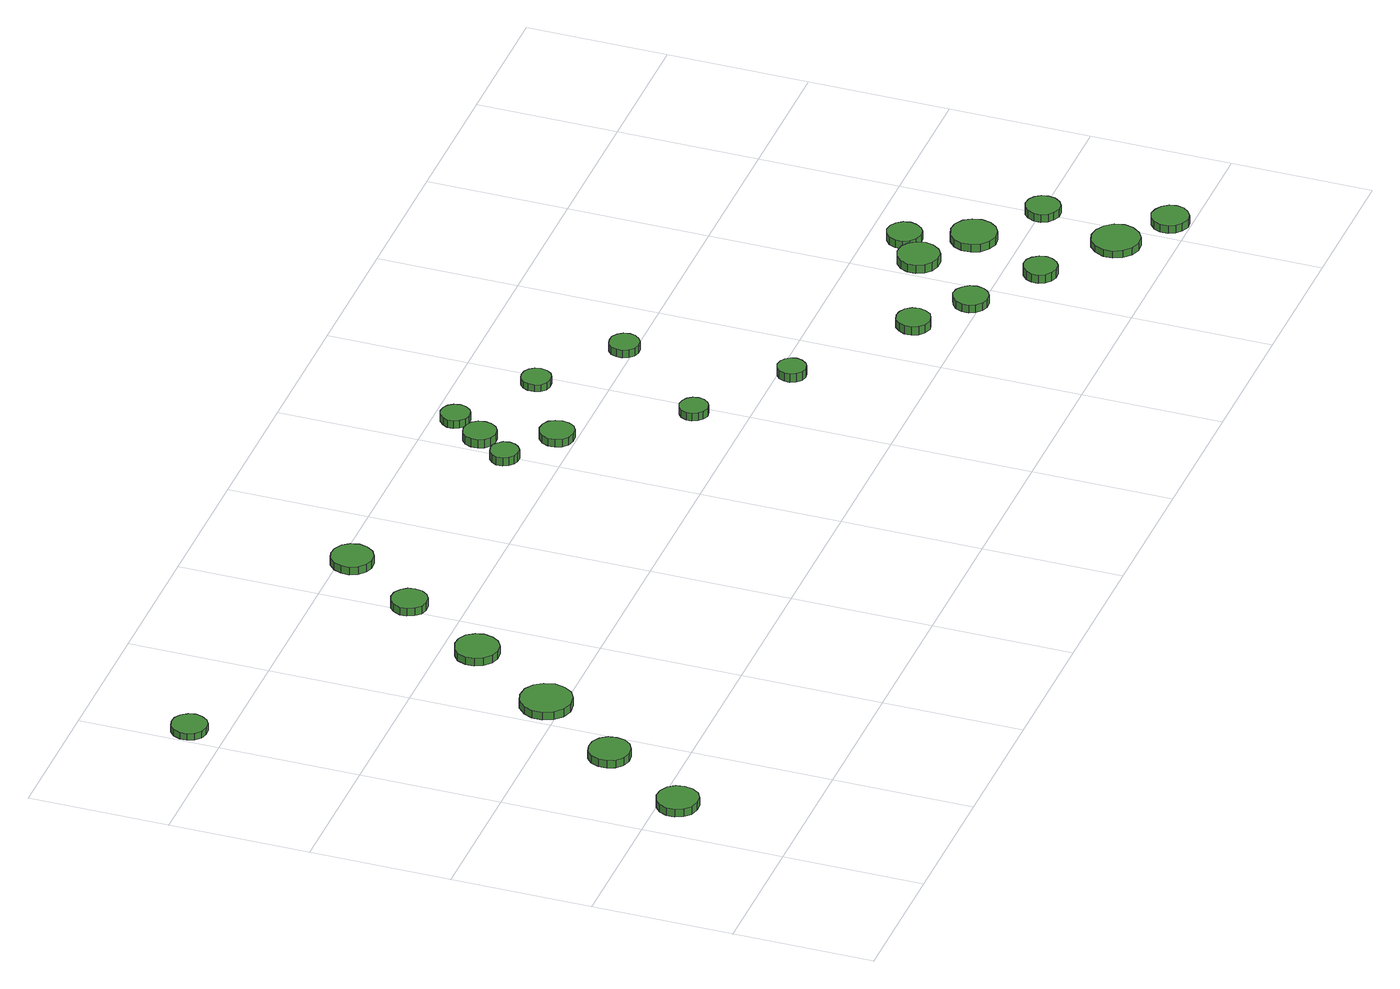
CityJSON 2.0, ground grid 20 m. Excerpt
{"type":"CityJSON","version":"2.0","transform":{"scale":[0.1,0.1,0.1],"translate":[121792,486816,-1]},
"CityObjects":{
"tree1":{"type":"SolitaryVegetationObject","attributes":{"function":"something"},"geometry":[{"type":"MultiSurface","lod":"1","boundaries":[[[0,1,2,3,4,5,6,7,8,9,10,11,12,13,14]],[[15,16,17,18,19,20,21,22,23,24,25,26,27,28,29]],[[0,29,28,1]],[[1,28,27,2]],[[2,27,26,3]],[[3,26,25,4]],[[4,25,24,5]],[[5,24,23,6]],[[6,23,22,7]],[[7,22,21,8]],[[8,21,20,9]],[[9,20,19,10]],[[10,19,18,11]],[[11,18,17,12]],[[12,17,16,13]],[[13,16,15,14]],[[14,15,29,0]]]}]},
"tree2":{"type":"SolitaryVegetationObject","attributes":{"function":"something"},"geometry":[{"type":"MultiSurface","lod":"1","boundaries":[[[30,31,32,33,34,35,36,37,38,39,40,41,42,43,44]],[[45,46,47,48,49,50,51,52,53,54,55,56,57,58,59]],[[30,59,58,31]],[[31,58,57,32]],[[32,57,56,33]],[[33,56,55,34]],[[34,55,54,35]],[[35,54,53,36]],[[36,53,52,37]],[[37,52,51,38]],[[38,51,50,39]],[[39,50,49,40]],[[40,49,48,41]],[[41,48,47,42]],[[42,47,46,43]],[[43,46,45,44]],[[44,45,59,30]]]}]},
"tree3":{"type":"SolitaryVegetationObject","attributes":{"function":"something"},"geometry":[{"type":"MultiSurface","lod":"1","boundaries":[[[60,61,62,63,64,65,66,67,68,69,70,71,72,73,74]],[[75,76,77,78,79,80,81,82,83,84,85,86,87,88,89]],[[60,89,88,61]],[[61,88,87,62]],[[62,87,86,63]],[[63,86,85,64]],[[64,85,84,65]],[[65,84,83,66]],[[66,83,82,67]],[[67,82,81,68]],[[68,81,80,69]],[[69,80,79,70]],[[70,79,78,71]],[[71,78,77,72]],[[72,77,76,73]],[[73,76,75,74]],[[74,75,89,60]]]}]},
"tree4":{"type":"SolitaryVegetationObject","attributes":{"function":"something"},"geometry":[{"type":"MultiSurface","lod":"1","boundaries":[[[90,91,92,93,94,95,96,97,98,99,100,101,102,103,104]],[[105,106,107,108,109,110,111,112,113,114,115,116,117,118,119]],[[90,119,118,91]],[[91,118,117,92]],[[92,117,116,93]],[[93,116,115,94]],[[94,115,114,95]],[[95,114,113,96]],[[96,113,112,97]],[[97,112,111,98]],[[98,111,110,99]],[[99,110,109,100]],[[100,109,108,101]],[[101,108,107,102]],[[102,107,106,103]],[[103,106,105,104]],[[104,105,119,90]]]}]},
"tree5":{"type":"SolitaryVegetationObject","attributes":{"function":"something"},"geometry":[{"type":"MultiSurface","lod":"1","boundaries":[[[120,121,122,123,124,125,126,127,128,129,130,131,132,133,134]],[[135,136,137,138,139,140,141,142,143,144,145,146,147,148,149]],[[120,149,148,121]],[[121,148,147,122]],[[122,147,146,123]],[[123,146,145,124]],[[124,145,144,125]],[[125,144,143,126]],[[126,143,142,127]],[[127,142,141,128]],[[128,141,140,129]],[[129,140,139,130]],[[130,139,138,131]],[[131,138,137,132]],[[132,137,136,133]],[[133,136,135,134]],[[134,135,149,120]]]}]},
"tree6":{"type":"SolitaryVegetationObject","attributes":{"function":"something"},"geometry":[{"type":"MultiSurface","lod":"1","boundaries":[[[150,151,152,153,154,155,156,157,158,159,160,161,162,163,164]],[[165,166,167,168,169,170,171,172,173,174,175,176,177,178,179]],[[150,179,178,151]],[[151,178,177,152]],[[152,177,176,153]],[[153,176,175,154]],[[154,175,174,155]],[[155,174,173,156]],[[156,173,172,157]],[[157,172,171,158]],[[158,171,170,159]],[[159,170,169,160]],[[160,169,168,161]],[[161,168,167,162]],[[162,167,166,163]],[[163,166,165,164]],[[164,165,179,150]]]}]},
"tree7":{"type":"SolitaryVegetationObject","attributes":{"function":"something"},"geometry":[{"type":"MultiSurface","lod":"1","boundaries":[[[180,181,182,183,184,185,186,187,188,189,190,191,192,193,194]],[[195,196,197,198,199,200,201,202,203,204,205,206,207,208,209]],[[180,209,208,181]],[[181,208,207,182]],[[182,207,206,183]],[[183,206,205,184]],[[184,205,204,185]],[[185,204,203,186]],[[186,203,202,187]],[[187,202,201,188]],[[188,201,200,189]],[[189,200,199,190]],[[190,199,198,191]],[[191,198,197,192]],[[192,197,196,193]],[[193,196,195,194]],[[194,195,209,180]]]}]},
"tree8":{"type":"SolitaryVegetationObject","attributes":{"function":"something"},"geometry":[{"type":"MultiSurface","lod":"1","boundaries":[[[210,211,212,213,214,215,216,217,218,219,220,221,222,223,224]],[[225,226,227,228,229,230,231,232,233,234,235,236,237,238,239]],[[210,239,238,211]],[[211,238,237,212]],[[212,237,236,213]],[[213,236,235,214]],[[214,235,234,215]],[[215,234,233,216]],[[216,233,232,217]],[[217,232,231,218]],[[218,231,230,219]],[[219,230,229,220]],[[220,229,228,221]],[[221,228,227,222]],[[222,227,226,223]],[[223,226,225,224]],[[224,225,239,210]]]}]},
"tree9":{"type":"SolitaryVegetationObject","attributes":{"function":"something"},"geometry":[{"type":"MultiSurface","lod":"1","boundaries":[[[240,241,242,243,244,245,246,247,248,249,250,251,252,253,254]],[[255,256,257,258,259,260,261,262,263,264,265,266,267,268,269]],[[240,269,268,241]],[[241,268,267,242]],[[242,267,266,243]],[[243,266,265,244]],[[244,265,264,245]],[[245,264,263,246]],[[246,263,262,247]],[[247,262,261,248]],[[248,261,260,249]],[[249,260,259,250]],[[250,259,258,251]],[[251,258,257,252]],[[252,257,256,253]],[[253,256,255,254]],[[254,255,269,240]]]}]},
"tree10":{"type":"SolitaryVegetationObject","attributes":{"function":"something"},"geometry":[{"type":"MultiSurface","lod":"1","boundaries":[[[270,271,272,273,274,275,276,277,278,279,280,281,282,283,284]],[[285,286,287,288,289,290,291,292,293,294,295,296,297,298,299]],[[270,299,298,271]],[[271,298,297,272]],[[272,297,296,273]],[[273,296,295,274]],[[274,295,294,275]],[[275,294,293,276]],[[276,293,292,277]],[[277,292,291,278]],[[278,291,290,279]],[[279,290,289,280]],[[280,289,288,281]],[[281,288,287,282]],[[282,287,286,283]],[[283,286,285,284]],[[284,285,299,270]]]}]},
"tree11":{"type":"SolitaryVegetationObject","attributes":{"function":"something"},"geometry":[{"type":"MultiSurface","lod":"1","boundaries":[[[300,301,302,303,304,305,306,307,308,309,310,311,312,313,314]],[[315,316,317,318,319,320,321,322,323,324,325,326,327,328,329]],[[300,329,328,301]],[[301,328,327,302]],[[302,327,326,303]],[[303,326,325,304]],[[304,325,324,305]],[[305,324,323,306]],[[306,323,322,307]],[[307,322,321,308]],[[308,321,320,309]],[[309,320,319,310]],[[310,319,318,311]],[[311,318,317,312]],[[312,317,316,313]],[[313,316,315,314]],[[314,315,329,300]]]}]},
"tree12":{"type":"SolitaryVegetationObject","attributes":{"function":"something"},"geometry":[{"type":"MultiSurface","lod":"1","boundaries":[[[330,331,332,333,334,335,336,337,338,339,340,341,342,343,344]],[[345,346,347,348,349,350,351,352,353,354,355,356,357,358,359]],[[330,359,358,331]],[[331,358,357,332]],[[332,357,356,333]],[[333,356,355,334]],[[334,355,354,335]],[[335,354,353,336]],[[336,353,352,337]],[[337,352,351,338]],[[338,351,350,339]],[[339,350,349,340]],[[340,349,348,341]],[[341,348,347,342]],[[342,347,346,343]],[[343,346,345,344]],[[344,345,359,330]]]}]},
"tree13":{"type":"SolitaryVegetationObject","attributes":{"function":"something"},"geometry":[{"type":"MultiSurface","lod":"1","boundaries":[[[360,361,362,363,364,365,366,367,368,369,370,371,372,373,374]],[[375,376,377,378,379,380,381,382,383,384,385,386,387,388,389]],[[360,389,388,361]],[[361,388,387,362]],[[362,387,386,363]],[[363,386,385,364]],[[364,385,384,365]],[[365,384,383,366]],[[366,383,382,367]],[[367,382,381,368]],[[368,381,380,369]],[[369,380,379,370]],[[370,379,378,371]],[[371,378,377,372]],[[372,377,376,373]],[[373,376,375,374]],[[374,375,389,360]]]}]},
"tree14":{"type":"SolitaryVegetationObject","attributes":{"function":"something"},"geometry":[{"type":"MultiSurface","lod":"1","boundaries":[[[390,391,392,393,394,395,396,397,398,399,400,401,402,403,404]],[[405,406,407,408,409,410,411,412,413,414,415,416,417,418,419]],[[390,419,418,391]],[[391,418,417,392]],[[392,417,416,393]],[[393,416,415,394]],[[394,415,414,395]],[[395,414,413,396]],[[396,413,412,397]],[[397,412,411,398]],[[398,411,410,399]],[[399,410,409,400]],[[400,409,408,401]],[[401,408,407,402]],[[402,407,406,403]],[[403,406,405,404]],[[404,405,419,390]]]}]},
"tree15":{"type":"SolitaryVegetationObject","attributes":{"function":"something"},"geometry":[{"type":"MultiSurface","lod":"1","boundaries":[[[420,421,422,423,424,425,426,427,428,429,430,431,432,433,434]],[[435,436,437,438,439,440,441,442,443,444,445,446,447,448,449]],[[420,449,448,421]],[[421,448,447,422]],[[422,447,446,423]],[[423,446,445,424]],[[424,445,444,425]],[[425,444,443,426]],[[426,443,442,427]],[[427,442,441,428]],[[428,441,440,429]],[[429,440,439,430]],[[430,439,438,431]],[[431,438,437,432]],[[432,437,436,433]],[[433,436,435,434]],[[434,435,449,420]]]}]},
"tree16":{"type":"SolitaryVegetationObject","attributes":{"function":"something"},"geometry":[{"type":"MultiSurface","lod":"1","boundaries":[[[450,451,452,453,454,455,456,457,458,459,460,461,462,463,464]],[[465,466,467,468,469,470,471,472,473,474,475,476,477,478,479]],[[450,479,478,451]],[[451,478,477,452]],[[452,477,476,453]],[[453,476,475,454]],[[454,475,474,455]],[[455,474,473,456]],[[456,473,472,457]],[[457,472,471,458]],[[458,471,470,459]],[[459,470,469,460]],[[460,469,468,461]],[[461,468,467,462]],[[462,467,466,463]],[[463,466,465,464]],[[464,465,479,450]]]}]},
"tree17":{"type":"SolitaryVegetationObject","attributes":{"function":"something"},"geometry":[{"type":"MultiSurface","lod":"1","boundaries":[[[480,481,482,483,484,485,486,487,488,489,490,491,492,493,494]],[[495,496,497,498,499,500,501,502,503,504,505,506,507,508,509]],[[480,509,508,481]],[[481,508,507,482]],[[482,507,506,483]],[[483,506,505,484]],[[484,505,504,485]],[[485,504,503,486]],[[486,503,502,487]],[[487,502,501,488]],[[488,501,500,489]],[[489,500,499,490]],[[490,499,498,491]],[[491,498,497,492]],[[492,497,496,493]],[[493,496,495,494]],[[494,495,509,480]]]}]},
"tree18":{"type":"SolitaryVegetationObject","attributes":{"function":"something"},"geometry":[{"type":"MultiSurface","lod":"1","boundaries":[[[510,511,512,513,514,515,516,517,518,519,520,521,522,523,524]],[[525,526,527,528,529,530,531,532,533,534,535,536,537,538,539]],[[510,539,538,511]],[[511,538,537,512]],[[512,537,536,513]],[[513,536,535,514]],[[514,535,534,515]],[[515,534,533,516]],[[516,533,532,517]],[[517,532,531,518]],[[518,531,530,519]],[[519,530,529,520]],[[520,529,528,521]],[[521,528,527,522]],[[522,527,526,523]],[[523,526,525,524]],[[524,525,539,510]]]}]},
"tree19":{"type":"SolitaryVegetationObject","attributes":{"function":"something"},"geometry":[{"type":"MultiSurface","lod":"1","boundaries":[[[540,541,542,543,544,545,546,547,548,549,550,551,552,553,554]],[[555,556,557,558,559,560,561,562,563,564,565,566,567,568,569]],[[540,569,568,541]],[[541,568,567,542]],[[542,567,566,543]],[[543,566,565,544]],[[544,565,564,545]],[[545,564,563,546]],[[546,563,562,547]],[[547,562,561,548]],[[548,561,560,549]],[[549,560,559,550]],[[550,559,558,551]],[[551,558,557,552]],[[552,557,556,553]],[[553,556,555,554]],[[554,555,569,540]]]}]},
"tree20":{"type":"SolitaryVegetationObject","attributes":{"function":"something"},"geometry":[{"type":"MultiSurface","lod":"1","boundaries":[[[570,571,572,573,574,575,576,577,578,579,580,581,582,583,584]],[[585,586,587,588,589,590,591,592,593,594,595,596,597,598,599]],[[570,599,598,571]],[[571,598,597,572]],[[572,597,596,573]],[[573,596,595,574]],[[574,595,594,575]],[[575,594,593,576]],[[576,593,592,577]],[[577,592,591,578]],[[578,591,590,579]],[[579,590,589,580]],[[580,589,588,581]],[[581,588,587,582]],[[582,587,586,583]],[[583,586,585,584]],[[584,585,599,570]]]}]},
"tree21":{"type":"SolitaryVegetationObject","attributes":{"function":"something"},"geometry":[{"type":"MultiSurface","lod":"1","boundaries":[[[600,601,602,603,604,605,606,607,608,609,610,611,612,613,614]],[[615,616,617,618,619,620,621,622,623,624,625,626,627,628,629]],[[600,629,628,601]],[[601,628,627,602]],[[602,627,626,603]],[[603,626,625,604]],[[604,625,624,605]],[[605,624,623,606]],[[606,623,622,607]],[[607,622,621,608]],[[608,621,620,609]],[[609,620,619,610]],[[610,619,618,611]],[[611,618,617,612]],[[612,617,616,613]],[[613,616,615,614]],[[614,615,629,600]]]}]},
"tree22":{"type":"SolitaryVegetationObject","attributes":{"function":"something"},"geometry":[{"type":"MultiSurface","lod":"1","boundaries":[[[630,631,632,633,634,635,636,637,638,639,640,641,642,643,644]],[[645,646,647,648,649,650,651,652,653,654,655,656,657,658,659]],[[630,659,658,631]],[[631,658,657,632]],[[632,657,656,633]],[[633,656,655,634]],[[634,655,654,635]],[[635,654,653,636]],[[636,653,652,637]],[[637,652,651,638]],[[638,651,650,639]],[[639,650,649,640]],[[640,649,648,641]],[[641,648,647,642]],[[642,647,646,643]],[[643,646,645,644]],[[644,645,659,630]]]}]},
"tree23":{"type":"SolitaryVegetationObject","attributes":{"function":"something"},"geometry":[{"type":"MultiSurface","lod":"1","boundaries":[[[660,661,662,663,664,665,666,667,668,669,670,671,672,673,674]],[[675,676,677,678,679,680,681,682,683,684,685,686,687,688,689]],[[660,689,688,661]],[[661,688,687,662]],[[662,687,686,663]],[[663,686,685,664]],[[664,685,684,665]],[[665,684,683,666]],[[666,683,682,667]],[[667,682,681,668]],[[668,681,680,669]],[[669,680,679,670]],[[670,679,678,671]],[[671,678,677,672]],[[672,677,676,673]],[[673,676,675,674]],[[674,675,689,660]]]}]},
"tree24":{"type":"SolitaryVegetationObject","attributes":{"function":"something"},"geometry":[{"type":"MultiSurface","lod":"1","boundaries":[[[690,691,692,693,694,695,696,697,698,699,700,701,702,703,704]],[[705,706,707,708,709,710,711,712,713,714,715,716,717,718,719]],[[690,719,718,691]],[[691,718,717,692]],[[692,717,716,693]],[[693,716,715,694]],[[694,715,714,695]],[[695,714,713,696]],[[696,713,712,697]],[[697,712,711,698]],[[698,711,710,699]],[[699,710,709,700]],[[700,709,708,701]],[[701,708,707,702]],[[702,707,706,703]],[[703,706,705,704]],[[704,705,719,690]]]}]}
},
"vertices":[
[100,174,20],[98,186,20],[91,196,20],[80,202,20],[68,203,20],[56,199,20],[47,191,20],[42,180,20],[42,168,20],[47,157,20],[56,149,20],[68,145,20],[80,146,20],[91,152,20],[98,162,20],[98,162,8],[91,152,8],[80,146,8],[68,145,8],[56,149,8],[47,157,8],[42,168,8],[42,180,8],[47,191,8],[56,199,8],[68,203,8],[80,202,8],[91,196,8],[98,186,8],[100,174,8],
[184,300,19],[182,312,19],[175,322,19],[164,328,19],[152,329,19],[140,326,19],[131,318,19],[126,306,19],[126,294,19],[131,283,19],[140,275,19],[152,271,19],[164,273,19],[175,279,19],[182,288,19],[182,288,7],[175,279,7],[164,273,7],[152,271,7],[140,275,7],[131,283,7],[126,294,7],[126,306,7],[131,318,7],[140,326,7],[152,329,7],[164,328,7],[175,322,7],[182,312,7],[184,300,7],
[55,852,16],[52,862,16],[46,871,16],[37,876,16],[27,877,16],[17,874,16],[9,867,16],[5,857,16],[5,847,16],[9,837,16],[17,830,16],[27,827,16],[37,828,16],[46,833,16],[52,842,16],[52,842,6],[46,833,6],[37,828,6],[27,827,6],[17,830,6],[9,837,6],[5,847,6],[5,857,6],[9,867,6],[17,874,6],[27,877,6],[37,876,6],[46,871,6],[52,862,6],[55,852,6],
[279,421,20],[275,436,20],[267,448,20],[254,456,20],[238,457,20],[224,453,20],[213,442,20],[207,429,20],[207,414,20],[213,400,20],[224,390,20],[238,385,20],[254,387,20],[267,394,20],[275,406,20],[275,406,8],[267,394,8],[254,387,8],[238,385,8],[224,390,8],[213,400,8],[207,414,8],[207,429,8],[213,442,8],[224,453,8],[238,457,8],[254,456,8],[267,448,8],[275,436,8],[279,421,8],
[362,551,20],[359,563,20],[352,574,20],[341,580,20],[328,581,20],[316,577,20],[306,569,20],[301,557,20],[301,544,20],[306,533,20],[316,524,20],[328,520,20],[341,521,20],[352,528,20],[359,538,20],[359,538,8],[352,528,8],[341,521,8],[328,520,8],[316,524,8],[306,533,8],[301,544,8],[301,557,8],[306,569,8],[316,577,8],[328,581,8],[341,580,8],[352,574,8],[359,563,8],[362,551,8],
[436,675,20],[434,685,20],[428,693,20],[419,699,20],[408,700,20],[398,697,20],[391,690,20],[386,680,20],[386,670,20],[391,660,20],[398,653,20],[408,650,20],[419,651,20],[428,656,20],[434,665,20],[434,665,8],[428,656,8],[419,651,8],[408,650,8],[398,653,8],[391,660,8],[386,670,8],[386,680,8],[391,690,8],[398,697,8],[408,700,8],[419,699,8],[428,693,8],[434,685,8],[436,675,8],
[514,782,20],[511,794,20],[504,804,20],[493,810,20],[481,811,20],[470,808,20],[461,799,20],[456,788,20],[456,776,20],[461,765,20],[470,757,20],[481,753,20],[493,754,20],[504,760,20],[511,770,20],[511,770,8],[504,760,8],[493,754,8],[481,753,8],[470,757,8],[461,765,8],[456,776,8],[456,788,8],[461,799,8],[470,808,8],[481,811,8],[493,810,8],[504,804,8],[511,794,8],[514,782,8],
[815,675,21],[813,684,21],[808,690,21],[801,695,21],[793,695,21],[785,693,21],[779,687,21],[775,680,21],[775,671,21],[779,664,21],[785,658,21],[793,656,21],[801,656,21],[808,661,21],[813,667,21],[813,667,8],[808,661,8],[801,656,8],[793,656,8],[785,658,8],[779,664,8],[775,671,8],[775,680,8],[779,687,8],[785,693,8],[793,695,8],[801,695,8],[808,690,8],[813,684,8],[815,675,8],
[853,723,20],[851,733,20],[846,740,20],[837,745,20],[828,746,20],[818,743,20],[811,737,20],[807,728,20],[807,718,20],[811,709,20],[818,703,20],[828,700,20],[837,701,20],[846,706,20],[851,714,20],[851,714,7],[846,706,7],[837,701,7],[828,700,7],[818,703,7],[811,709,7],[807,718,7],[807,728,7],[811,737,7],[818,743,7],[828,746,7],[837,745,7],[846,740,7],[851,733,7],[853,723,7],
[889,626,20],[887,636,20],[882,644,20],[873,649,20],[863,650,20],[854,647,20],[846,640,20],[842,631,20],[842,621,20],[846,612,20],[854,605,20],[863,602,20],[873,603,20],[882,608,20],[887,616,20],[887,616,8],[882,608,8],[873,603,8],[863,602,8],[854,605,8],[846,612,8],[842,621,8],[842,631,8],[846,640,8],[854,647,8],[863,650,8],[873,649,8],[882,644,8],[887,636,8],[889,626,8],
[881,769,20],[879,777,20],[874,784,20],[867,788,20],[858,789,20],[850,786,20],[844,780,20],[840,773,20],[840,764,20],[844,757,20],[850,751,20],[858,748,20],[867,749,20],[874,753,20],[879,760,20],[879,760,8],[874,753,8],[867,749,8],[858,748,8],[850,751,8],[844,757,8],[840,764,8],[840,773,8],[844,780,8],[850,786,8],[858,789,8],[867,788,8],[874,784,8],[879,777,8],[881,769,8],
[1005,474,19],[1003,482,19],[998,489,19],[991,493,19],[983,494,19],[975,491,19],[969,486,19],[965,478,19],[965,470,19],[969,462,19],[975,457,19],[983,454,19],[991,455,19],[998,459,19],[1003,466,19],[1003,466,7],[998,459,7],[991,455,7],[983,454,7],[975,457,7],[969,462,7],[965,470,7],[965,478,7],[969,486,7],[975,491,7],[983,494,7],[991,493,7],[998,489,7],[1003,482,7],[1005,474,7],
[1002,697,19],[1000,705,19],[995,712,19],[988,716,19],[979,717,19],[971,715,19],[964,709,19],[961,701,19],[961,692,19],[964,684,19],[971,678,19],[979,676,19],[988,677,19],[995,681,19],[1000,688,19],[1000,688,8],[995,681,8],[988,677,8],[979,676,8],[971,678,8],[964,684,8],[961,692,8],[961,701,8],[964,709,8],[971,715,8],[979,717,8],[988,716,8],[995,712,8],[1000,705,8],[1002,697,8],
[1138,382,20],[1136,390,20],[1131,397,20],[1124,401,20],[1116,402,20],[1108,399,20],[1102,394,20],[1098,386,20],[1098,378,20],[1102,370,20],[1108,364,20],[1116,362,20],[1124,363,20],[1131,367,20],[1136,374,20],[1136,374,7],[1131,367,7],[1124,363,7],[1116,362,7],[1108,364,7],[1102,370,7],[1098,378,7],[1098,386,7],[1102,394,7],[1108,399,7],[1116,402,7],[1124,401,7],[1131,397,7],[1136,390,7],[1138,382,7],
[1122,613,19],[1120,622,19],[1115,629,19],[1107,634,19],[1098,634,19],[1090,632,19],[1083,626,19],[1080,618,19],[1080,609,19],[1083,601,19],[1090,595,19],[1098,592,19],[1107,593,19],[1115,598,19],[1120,605,19],[1120,605,7],[1115,598,7],[1107,593,7],[1098,592,7],[1090,595,7],[1083,601,7],[1080,609,7],[1080,618,7],[1083,626,7],[1090,632,7],[1098,634,7],[1107,634,7],[1115,629,7],[1120,622,7],[1122,613,7],
[1308,268,20],[1306,278,20],[1300,286,20],[1291,291,20],[1282,292,20],[1272,289,20],[1265,282,20],[1261,273,20],[1261,263,20],[1265,254,20],[1272,248,20],[1282,244,20],[1291,246,20],[1300,250,20],[1306,259,20],[1306,259,7],[1300,250,7],[1291,246,7],[1282,244,7],[1272,248,7],[1265,254,7],[1261,263,7],[1261,273,7],[1265,282,7],[1272,289,7],[1282,292,7],[1291,291,7],[1300,286,7],[1306,278,7],[1308,268,7],
[1386,214,19],[1384,224,19],[1378,232,19],[1370,238,19],[1359,239,19],[1350,235,19],[1342,229,19],[1338,219,19],[1338,209,19],[1342,200,19],[1350,193,19],[1359,190,19],[1370,191,19],[1378,196,19],[1384,204,19],[1384,204,7],[1378,196,7],[1370,191,7],[1359,190,7],[1350,193,7],[1342,200,7],[1338,209,7],[1338,219,7],[1342,229,7],[1350,235,7],[1359,239,7],[1370,238,7],[1378,232,7],[1384,224,7],[1386,214,7],
[1484,150,20],[1482,160,20],[1476,168,20],[1468,173,20],[1458,174,20],[1449,171,20],[1441,164,20],[1437,155,20],[1437,145,20],[1441,137,20],[1449,130,20],[1458,127,20],[1468,128,20],[1476,133,20],[1482,141,20],[1482,141,7],[1476,133,7],[1468,128,7],[1458,127,7],[1449,130,7],[1441,137,7],[1437,145,7],[1437,155,7],[1441,164,7],[1449,171,7],[1458,174,7],[1468,173,7],[1476,168,7],[1482,160,7],[1484,150,7],
[1463,314,20],[1460,326,20],[1453,336,20],[1443,342,20],[1430,343,20],[1419,339,20],[1410,331,20],[1405,320,20],[1405,308,20],[1410,297,20],[1419,289,20],[1430,285,20],[1443,286,20],[1453,292,20],[1460,302,20],[1460,302,7],[1453,292,7],[1443,286,7],[1430,285,7],[1419,289,7],[1410,297,7],[1405,308,7],[1405,320,7],[1410,331,7],[1419,339,7],[1430,343,7],[1443,342,7],[1453,336,7],[1460,326,7],[1463,314,7],
[1594,78,19],[1591,92,19],[1582,103,19],[1570,110,19],[1556,112,19],[1543,108,19],[1533,98,19],[1527,85,19],[1527,71,19],[1533,59,19],[1543,49,19],[1556,45,19],[1570,46,19],[1582,53,19],[1591,65,19],[1591,65,8],[1582,53,8],[1570,46,8],[1556,45,8],[1543,49,8],[1533,59,8],[1527,71,8],[1527,85,8],[1533,98,8],[1543,108,8],[1556,112,8],[1570,110,8],[1582,103,8],[1591,92,8],[1594,78,8],
[1504,350,19],[1502,360,19],[1496,368,19],[1488,373,19],[1478,375,19],[1468,371,19],[1460,365,19],[1456,355,19],[1456,345,19],[1460,336,19],[1468,330,19],[1478,326,19],[1488,327,19],[1496,332,19],[1502,341,19],[1502,341,7],[1496,332,7],[1488,327,7],[1478,326,7],[1468,330,7],[1460,336,7],[1456,345,7],[1456,355,7],[1460,365,7],[1468,371,7],[1478,375,7],[1488,373,7],[1496,368,7],[1502,360,7],[1504,350,7],
[1542,262,19],[1539,275,19],[1532,286,19],[1520,293,19],[1507,294,19],[1494,290,19],[1484,281,19],[1479,269,19],[1479,256,19],[1484,244,19],[1494,235,19],[1507,230,19],[1520,232,19],[1532,239,19],[1539,249,19],[1539,249,7],[1532,239,7],[1520,232,7],[1507,230,7],[1494,235,7],[1484,244,7],[1479,256,7],[1479,269,7],[1484,281,7],[1494,290,7],[1507,294,7],[1520,293,7],[1532,286,7],[1539,275,7],[1542,262,7],
[1661,28,19],[1659,38,19],[1652,47,19],[1643,52,19],[1633,54,19],[1622,50,19],[1614,43,19],[1610,33,19],[1610,22,19],[1614,13,19],[1622,6,19],[1633,2,19],[1643,3,19],[1652,9,19],[1659,17,19],[1659,17,7],[1652,9,7],[1643,3,7],[1633,2,7],[1622,6,7],[1614,13,7],[1610,22,7],[1610,33,7],[1614,43,7],[1622,50,7],[1633,54,7],[1643,52,7],[1652,47,7],[1659,38,7],[1661,28,7],
[1626,197,19],[1624,207,19],[1618,215,19],[1610,220,19],[1600,221,19],[1590,218,19],[1583,211,19],[1579,202,19],[1579,192,19],[1583,183,19],[1590,177,19],[1600,173,19],[1610,174,19],[1618,179,19],[1624,187,19],[1624,187,7],[1618,179,7],[1610,174,7],[1600,173,7],[1590,177,7],[1583,183,7],[1579,192,7],[1579,202,7],[1583,211,7],[1590,218,7],[1600,221,7],[1610,220,7],[1618,215,7],[1624,207,7],[1626,197,7]
]}
